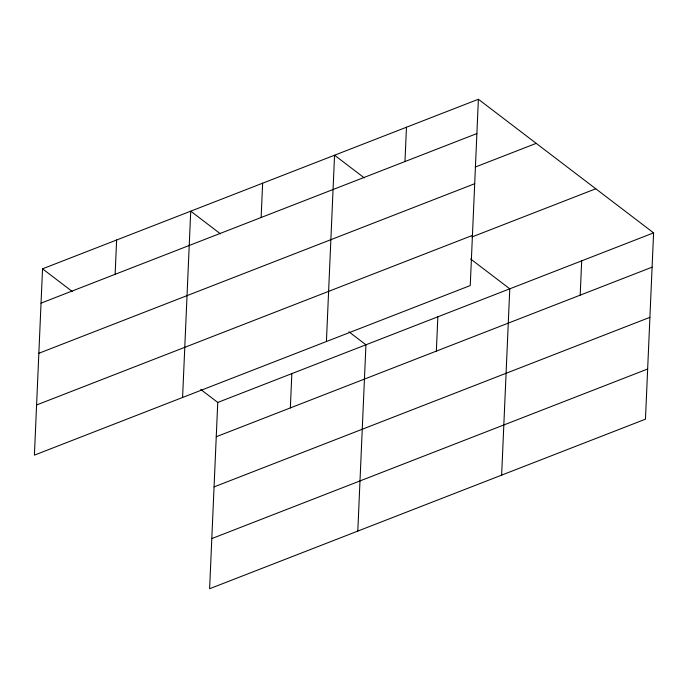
<?xml version="1.0" encoding="UTF-8"?>
<svg xmlns="http://www.w3.org/2000/svg" width="688" height="688" viewBox="0 0 688 688"><rect width="100%" height="100%" fill="white"/><g stroke="black" fill="none" stroke-linecap="round" stroke-linejoin="round"><path stroke-width="1.03" d="M42.536 268.827L34.4 455.129L470.248 285.563L478.384 99.261L42.536 268.827L72.292 291.523M115.128 274.306L116.625 240M182.587 397.483L190.722 211.173L220.487 233.868M200.741 389.468L217.752 402.437L209.616 588.739L645.464 419.173L653.6 232.871L478.384 99.261M261.139 217.503L262.635 183.197M290.345 407.915L291.841 373.61M326.422 341.523L334.557 155.213L364.313 177.908M357.803 531.084L365.939 344.783L348.936 331.814M404.974 161.542L406.47 127.237M436.355 351.104L437.852 316.798M501.638 475.133L509.774 288.822L470.652 258.998M580.19 295.152L581.687 260.847M41.039 303.133L476.887 133.567M475.279 167.055L536.21 143.353M38.846 353.288L474.694 183.722M36.593 404.974L472.441 235.408M471.925 236.964L595.782 188.779M217.752 402.437L653.6 232.871M216.256 436.742L652.104 267.168M214.063 486.898L649.911 317.331M211.809 538.584L647.657 369.009"/></g></svg>
